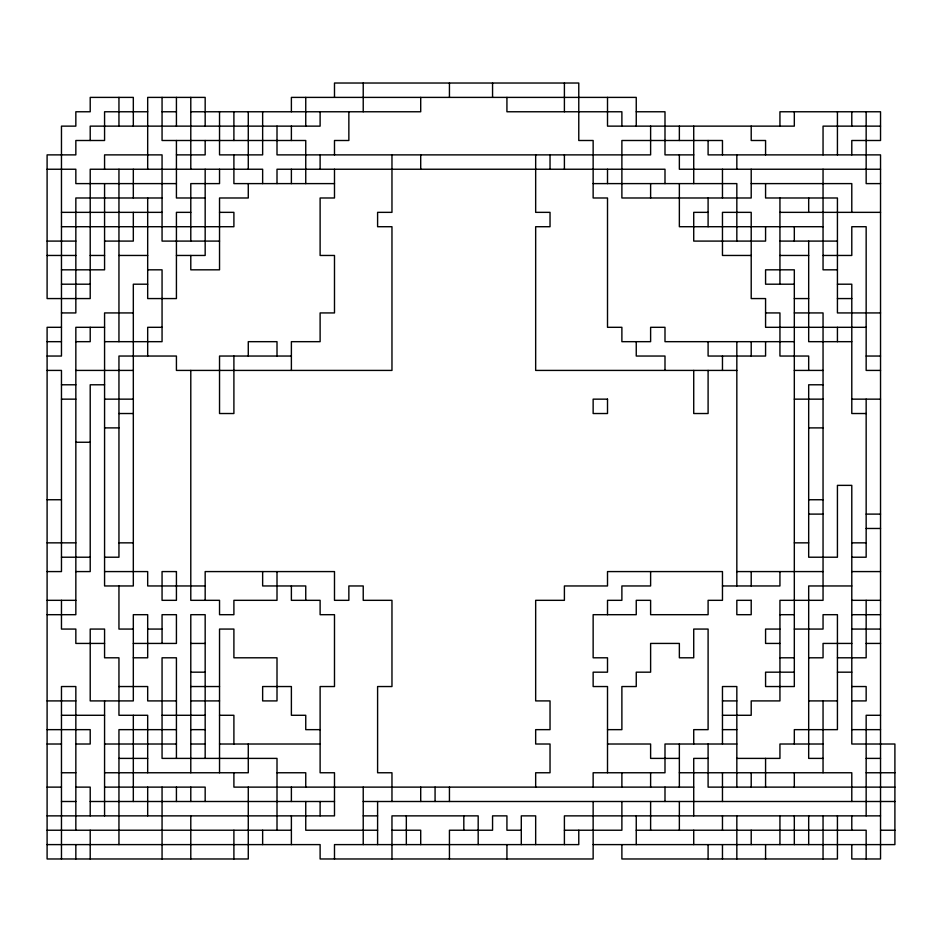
<?xml version="1.0" encoding="UTF-8"?>
<svg xmlns="http://www.w3.org/2000/svg" width="942" height="942" viewBox="0 0 942 942"><rect width="100%" height="100%" fill="white"/><g stroke="black" fill="none" stroke-linecap="round" stroke-linejoin="round"><path stroke-width="1.41" d="M147.682 111.768L104.574 111.768L104.574 140.499L75.843 140.499L75.843 154.877L47.1 154.877L47.1 298.567L90.208 298.567L90.208 169.242L262.641 169.242L262.641 183.608M162.059 111.768L176.425 111.768M190.79 111.768L420.709 111.768L420.709 97.391M636.25 111.768L664.993 111.768L664.993 154.877L693.724 154.877M880.534 126.134L823.049 126.134L823.049 154.877M176.425 154.877L205.168 154.877L205.168 140.499M47.1 169.242L75.843 169.242L75.843 183.608L176.425 183.608M880.534 169.242L679.359 169.242L679.359 154.877M334.492 183.608L233.899 183.608L233.899 154.877M593.142 183.608L736.832 183.608L736.832 241.093M751.21 183.608L851.792 183.608L851.792 212.35M880.534 183.608L866.157 183.608L866.157 111.768M162.059 197.985L75.843 197.985L75.843 312.932L61.466 312.932M205.168 197.985L176.425 197.985L176.425 140.499M61.466 212.35L162.059 212.35M190.79 212.35L176.425 212.35L176.425 298.567L147.682 298.567L147.682 197.985M219.533 212.35L233.899 212.35L233.899 226.716L61.466 226.716M708.101 212.35L693.724 212.35L693.724 241.093L765.575 241.093L765.575 226.716M779.941 212.35L880.534 212.35M823.049 226.716L679.359 226.716L679.359 183.608M47.1 241.093L75.843 241.093M104.574 241.093L133.317 241.093L133.317 212.35M219.533 241.093L162.059 241.093L162.059 154.877L104.574 154.877L104.574 169.242M779.941 241.093L837.426 241.093M47.1 255.459L75.843 255.459M90.208 255.459L104.574 255.459M118.951 255.459L147.682 255.459M176.425 255.459L205.168 255.459L205.168 169.242M751.21 255.459L722.467 255.459L722.467 212.35L751.21 212.35L751.21 298.567L765.575 298.567L765.575 327.31L866.157 327.31M779.941 255.459L808.683 255.459M823.049 255.459L851.792 255.459L851.792 226.716L866.157 226.716L866.157 370.418L880.534 370.418M61.466 269.824L104.574 269.824L104.574 183.608M147.682 269.824L162.059 269.824L162.059 341.675L104.574 341.675M837.426 269.824L823.049 269.824L823.049 169.242M61.466 284.201L90.208 284.201M147.682 284.201L133.317 284.201L133.317 585.959L104.574 585.959L104.574 312.932L133.317 312.932M794.318 284.201L765.575 284.201L765.575 269.824L794.318 269.824L794.318 686.541L765.575 686.541L765.575 672.176L794.318 672.176M837.426 284.201L851.792 284.201L851.792 413.526L866.157 413.526M794.318 298.567L808.683 298.567M837.426 298.567L851.792 298.567M765.575 312.932L779.941 312.932L779.941 356.041L808.683 356.041L808.683 370.418M794.318 312.932L823.049 312.932L823.049 600.325L779.941 600.325L779.941 700.907L751.21 700.907L751.21 715.284L722.467 715.284M880.534 312.932L837.426 312.932L837.426 197.985L765.575 197.985L765.575 183.608M61.466 327.31L47.1 327.31L47.1 858.974L248.276 858.974L248.276 787.123M104.574 327.31L75.843 327.31L75.843 614.69L47.1 614.69M162.059 327.31L147.682 327.31L147.682 356.041M47.1 341.675L61.466 341.675M75.843 341.675L90.208 341.675L90.208 327.31M794.318 341.675L664.993 341.675L664.993 327.31L650.616 327.31L650.616 341.675L621.885 341.675L621.885 327.31L607.508 327.31L607.508 197.985L593.142 197.985L593.142 140.499L578.777 140.499L578.777 83.026L334.492 83.026L334.492 97.391M851.792 341.675L808.683 341.675L808.683 241.093M47.1 356.041L61.466 356.041L61.466 126.134L75.843 126.134L75.843 111.768L90.208 111.768L90.208 97.391L133.317 97.391L133.317 126.134M291.384 356.041L219.533 356.041L219.533 413.526L233.899 413.526L233.899 356.041M866.157 356.041L880.534 356.041M47.1 370.418L61.466 370.418L61.466 571.582L47.1 571.582M75.843 370.418L133.317 370.418M736.832 370.418L535.668 370.418L535.668 226.716L550.034 226.716L550.034 212.35L535.668 212.35L535.668 154.877M794.318 370.418L823.049 370.418M61.466 384.783L75.843 384.783M104.574 384.783L90.208 384.783L90.208 571.582L75.843 571.582M823.049 384.783L808.683 384.783L808.683 557.217L837.426 557.217L837.426 485.365L851.792 485.365L851.792 744.015L894.9 744.015L894.9 844.609L593.142 844.609M61.466 399.149L75.843 399.149M104.574 399.149L133.317 399.149M794.318 399.149L823.049 399.149M851.792 399.149L880.534 399.149M118.951 413.526L133.317 413.526M104.574 427.892L118.951 427.892M808.683 427.892L823.049 427.892M75.843 442.257L90.208 442.257M47.1 499.743L61.466 499.743M808.683 499.743L823.049 499.743M808.683 514.108L823.049 514.108M866.157 514.108L880.534 514.108M866.157 528.474L880.534 528.474M47.1 542.851L75.843 542.851M118.951 542.851L133.317 542.851M794.318 542.851L808.683 542.851M851.792 542.851L866.157 542.851M61.466 557.217L90.208 557.217M104.574 557.217L118.951 557.217L118.951 356.041L176.425 356.041L176.425 370.418L391.966 370.418L391.966 226.716L377.601 226.716L377.601 212.35L391.966 212.35L391.966 154.877M851.792 557.217L866.157 557.217L866.157 399.149M104.574 571.582L147.682 571.582L147.682 585.959L205.168 585.959M736.832 571.582L823.049 571.582M851.792 571.582L880.534 571.582M722.467 585.959L779.941 585.959L779.941 571.582M851.792 585.959L808.683 585.959L808.683 758.392L823.049 758.392M47.1 600.325L75.843 600.325M851.792 600.325L880.534 600.325M779.941 614.69L794.318 614.69M851.792 614.69L880.534 614.69M133.317 629.068L118.951 629.068L118.951 585.959M147.682 629.068L162.059 629.068M779.941 629.068L765.575 629.068L765.575 643.433L779.941 643.433M794.318 629.068L823.049 629.068L823.049 614.69L837.426 614.69L837.426 729.65L794.318 729.65L794.318 744.015M851.792 629.068L880.534 629.068M104.574 643.433L75.843 643.433L75.843 629.068L61.466 629.068L61.466 600.325M133.317 643.433L176.425 643.433L176.425 614.69L162.059 614.69L162.059 643.433M190.79 643.433L205.168 643.433M851.792 643.433L823.049 643.433L823.049 657.799L808.683 657.799M866.157 643.433L880.534 643.433M133.317 657.799L147.682 657.799L147.682 614.69L133.317 614.69L133.317 700.907L90.208 700.907L90.208 629.068L104.574 629.068L104.574 657.799L118.951 657.799L118.951 715.284L147.682 715.284L147.682 772.758M779.941 657.799L794.318 657.799M837.426 657.799L866.157 657.799L866.157 600.325M190.79 672.176L205.168 672.176M837.426 672.176L851.792 672.176M118.951 686.541L147.682 686.541L147.682 700.907L176.425 700.907M190.79 686.541L219.533 686.541M851.792 686.541L866.157 686.541L866.157 700.907L851.792 700.907M47.1 700.907L75.843 700.907M190.79 700.907L219.533 700.907M722.467 700.907L736.832 700.907M808.683 700.907L837.426 700.907M61.466 715.284L104.574 715.284M162.059 715.284L205.168 715.284M219.533 715.284L233.899 715.284L233.899 744.015M880.534 715.284L866.157 715.284L866.157 815.866M47.1 729.65L90.208 729.65L90.208 744.015L75.843 744.015M176.425 729.65L118.951 729.65L118.951 844.609M190.79 729.65L205.168 729.65M320.115 729.65L305.75 729.65L305.75 715.284L291.384 715.284L291.384 686.541L262.641 686.541L262.641 700.907L277.007 700.907L277.007 657.799L233.899 657.799L233.899 629.068L219.533 629.068L219.533 772.758M607.508 729.65L621.885 729.65L621.885 686.541L636.25 686.541L636.25 672.176L650.616 672.176L650.616 643.433L679.359 643.433L679.359 657.799L693.724 657.799L693.724 629.068L708.101 629.068L708.101 729.65L693.724 729.65L693.724 744.015M722.467 729.65L736.832 729.65M851.792 729.65L880.534 729.65M47.1 744.015L61.466 744.015M104.574 744.015L176.425 744.015M190.79 744.015L205.168 744.015M219.533 744.015L320.115 744.015M607.508 744.015L650.616 744.015L650.616 758.392L679.359 758.392M736.832 744.015L664.993 744.015L664.993 772.758L593.142 772.758L593.142 787.123M823.049 744.015L779.941 744.015L779.941 758.392L736.832 758.392M118.951 758.392L147.682 758.392M708.101 758.392L693.724 758.392L693.724 815.866M866.157 758.392L880.534 758.392M61.466 772.758L75.843 772.758M104.574 772.758L248.276 772.758L248.276 744.015M277.007 772.758L305.75 772.758L305.75 787.123M679.359 772.758L851.792 772.758L851.792 801.501M866.157 772.758L894.9 772.758M47.1 787.123L61.466 787.123M75.843 787.123L90.208 787.123L90.208 815.866M104.574 787.123L205.168 787.123L205.168 801.501M693.724 787.123L233.899 787.123L233.899 772.758M894.9 787.123L708.101 787.123L708.101 744.015M61.466 801.501L75.843 801.501M90.208 801.501L334.492 801.501M363.223 801.501L894.9 801.501M47.1 815.866L334.492 815.866L334.492 772.758L320.115 772.758L320.115 686.541L334.492 686.541L334.492 614.69L320.115 614.69L320.115 600.325L291.384 600.325L291.384 585.959M363.223 815.866L377.601 815.866M880.534 815.866L564.399 815.866L564.399 844.609M47.1 830.232L291.384 830.232M377.601 830.232L305.75 830.232L305.75 801.501M391.966 830.232L420.709 830.232L420.709 844.609M521.291 830.232L506.926 830.232L506.926 815.866L492.56 815.866L492.56 830.232L449.44 830.232L449.44 858.974M564.399 830.232L621.885 830.232L621.885 801.501M636.25 830.232L866.157 830.232L866.157 858.974M880.534 830.232L894.9 830.232M47.1 844.609L320.115 844.609L320.115 858.974L593.142 858.974L593.142 801.501M851.792 111.768L851.792 126.134M851.792 154.877L851.792 140.499L880.534 140.499L880.534 111.768L779.941 111.768L779.941 126.134M851.792 815.866L851.792 830.232M851.792 844.609L851.792 858.974L880.534 858.974L880.534 154.877L708.101 154.877L708.101 140.499M837.426 111.768L837.426 154.877M837.426 327.31L837.426 341.675M837.426 815.866L837.426 858.974L621.885 858.974L621.885 844.609M823.049 700.907L823.049 772.758M823.049 815.866L823.049 858.974M808.683 197.985L808.683 212.35M808.683 815.866L808.683 844.609M794.318 111.768L794.318 126.134L607.508 126.134L607.508 97.391M794.318 226.716L794.318 241.093M794.318 772.758L794.318 787.123M794.318 815.866L794.318 844.609M779.941 197.985L779.941 284.201M779.941 815.866L779.941 844.609M765.575 154.877L765.575 140.499L751.21 140.499L751.21 126.134M765.575 341.675L765.575 356.041L708.101 356.041L708.101 341.675M765.575 758.392L765.575 787.123M765.575 844.609L765.575 858.974M751.21 169.242L751.21 197.985L621.885 197.985L621.885 140.499L722.467 140.499L722.467 154.877M751.21 341.675L751.21 356.041M751.21 571.582L751.21 585.959M751.21 772.758L751.21 787.123M751.21 830.232L751.21 844.609M736.832 154.877L736.832 169.242M736.832 341.675L736.832 585.959M736.832 787.123L736.832 686.541L722.467 686.541L722.467 744.015M736.832 815.866L736.832 858.974M722.467 169.242L722.467 197.985M722.467 356.041L722.467 370.418M722.467 772.758L722.467 801.501M722.467 815.866L722.467 830.232M722.467 844.609L722.467 858.974M708.101 197.985L708.101 226.716M708.101 370.418L708.101 413.526L693.724 413.526L693.724 370.418M708.101 844.609L708.101 858.974M693.724 126.134L693.724 183.608M693.724 830.232L693.724 844.609M679.359 126.134L679.359 140.499M679.359 744.015L679.359 787.123M679.359 801.501L679.359 830.232M664.993 183.608L664.993 169.242L277.007 169.242L277.007 183.608M664.993 370.418L664.993 356.041L636.25 356.041L636.25 341.675M664.993 787.123L664.993 801.501M650.616 126.134L650.616 154.877L277.007 154.877L277.007 126.134M650.616 183.608L650.616 197.985M650.616 571.582L650.616 585.959L621.885 585.959L621.885 600.325L607.508 600.325L607.508 614.69M650.616 772.758L650.616 787.123M650.616 801.501L650.616 830.232M636.25 126.134L636.25 97.391L291.384 97.391L291.384 111.768M636.25 815.866L636.25 844.609M621.885 126.134L621.885 111.768L506.926 111.768L506.926 97.391M621.885 772.758L621.885 787.123M607.508 169.242L607.508 183.608M607.508 772.758L607.508 686.541L593.142 686.541L593.142 672.176L607.508 672.176L607.508 657.799L593.142 657.799L593.142 614.69L636.25 614.69L636.25 600.325L650.616 600.325L650.616 614.69L708.101 614.69L708.101 600.325L722.467 600.325L722.467 571.582L607.508 571.582L607.508 585.959L564.399 585.959L564.399 600.325L535.668 600.325L535.668 700.907L550.034 700.907L550.034 729.65L535.668 729.65L535.668 744.015L550.034 744.015L550.034 772.758L535.668 772.758L535.668 787.123M578.777 830.232L578.777 844.609L334.492 844.609L334.492 858.974M564.399 83.026L564.399 111.768M564.399 154.877L564.399 169.242M550.034 154.877L550.034 169.242M535.668 844.609L535.668 815.866L521.291 815.866L521.291 844.609M506.926 844.609L506.926 858.974M492.56 83.026L492.56 97.391M478.183 844.609L478.183 815.866L391.966 815.866L391.966 858.974M463.817 815.866L463.817 830.232M449.44 83.026L449.44 97.391M449.44 787.123L449.44 801.501M435.074 787.123L435.074 801.501M420.709 154.877L420.709 169.242M420.709 787.123L420.709 801.501M406.332 815.866L406.332 844.609M391.966 801.501L391.966 772.758L377.601 772.758L377.601 686.541L391.966 686.541L391.966 600.325L363.223 600.325L363.223 585.959L348.858 585.959L348.858 600.325L334.492 600.325L334.492 571.582L205.168 571.582L205.168 600.325M377.601 801.501L377.601 844.609M363.223 83.026L363.223 111.768M363.223 787.123L363.223 844.609M348.858 111.768L348.858 140.499L334.492 140.499L334.492 154.877M334.492 169.242L334.492 197.985L320.115 197.985L320.115 255.459L334.492 255.459L334.492 312.932L320.115 312.932L320.115 341.675L291.384 341.675L291.384 370.418M320.115 111.768L320.115 126.134L90.208 126.134L90.208 140.499M320.115 154.877L320.115 169.242M320.115 801.501L320.115 815.866M305.75 97.391L305.75 126.134M305.75 183.608L305.75 140.499L162.059 140.499L162.059 97.391M305.75 600.325L305.75 585.959L262.641 585.959L262.641 571.582M291.384 126.134L291.384 140.499M291.384 169.242L291.384 183.608M291.384 787.123L291.384 801.501M291.384 815.866L291.384 844.609M277.007 356.041L277.007 341.675L248.276 341.675L248.276 356.041M277.007 571.582L277.007 600.325L233.899 600.325L233.899 614.69L219.533 614.69L219.533 600.325L190.79 600.325L190.79 370.418M277.007 830.232L277.007 758.392L162.059 758.392L162.059 657.799L176.425 657.799L176.425 758.392M262.641 111.768L262.641 154.877L219.533 154.877L219.533 111.768M262.641 830.232L262.641 844.609M248.276 111.768L248.276 169.242M248.276 183.608L248.276 197.985L219.533 197.985L219.533 269.824L190.79 269.824L190.79 255.459M233.899 111.768L233.899 140.499M233.899 830.232L233.899 858.974M219.533 169.242L219.533 183.608L190.79 183.608L190.79 241.093M205.168 126.134L205.168 97.391L147.682 97.391L147.682 169.242M205.168 758.392L205.168 614.69L190.79 614.69L190.79 772.758M190.79 97.391L190.79 169.242M190.79 787.123L190.79 801.501M190.79 815.866L190.79 858.974M176.425 97.391L176.425 126.134M176.425 787.123L176.425 801.501M162.059 787.123L162.059 858.974M147.682 787.123L147.682 815.866M133.317 169.242L133.317 197.985M133.317 715.284L133.317 801.501M118.951 97.391L118.951 126.134M118.951 169.242L118.951 341.675M104.574 700.907L104.574 815.866M90.208 830.232L90.208 858.974M75.843 830.232L75.843 686.541L61.466 686.541L61.466 858.974M75.843 844.609L75.843 858.974M607.508 399.149L593.142 399.149L593.142 413.526L607.508 413.526L607.508 399.149M176.425 571.582L162.059 571.582L162.059 600.325L176.425 600.325L176.425 571.582M751.21 600.325L736.832 600.325L736.832 614.69L751.21 614.69L751.21 600.325"/></g></svg>
